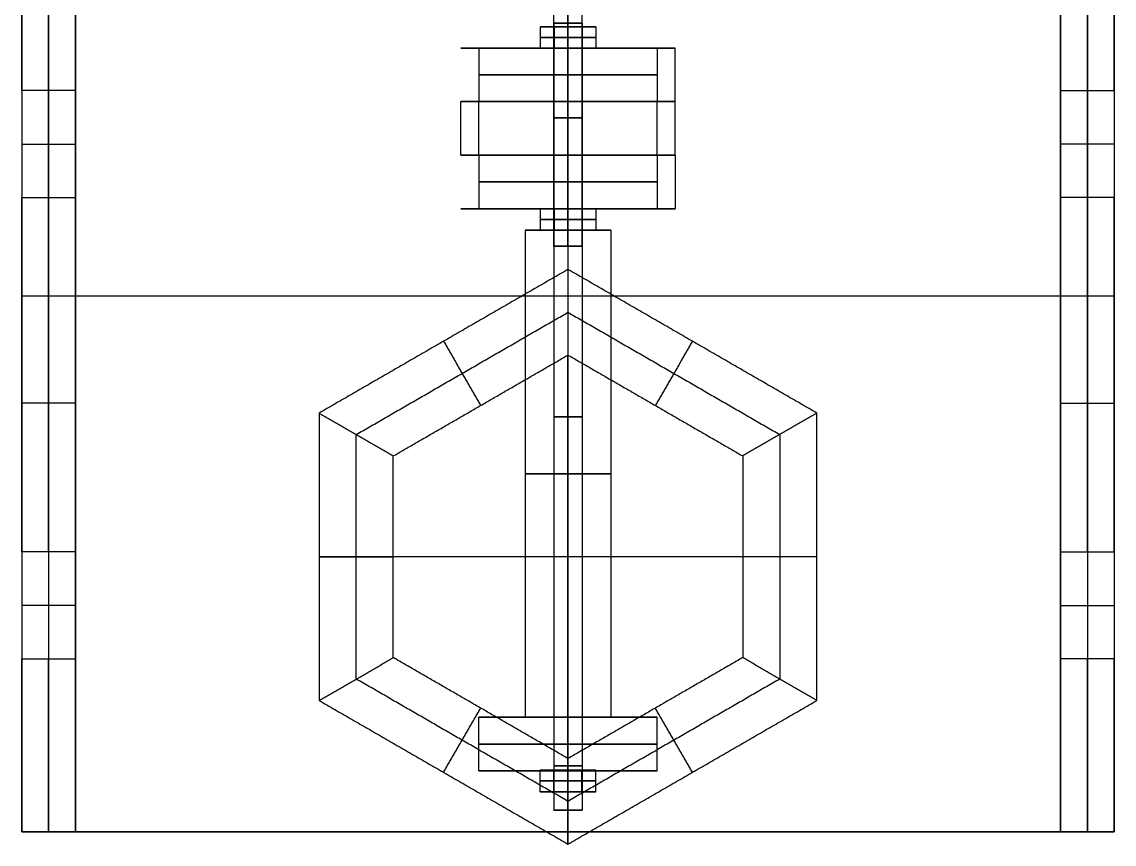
# Model space of a CAD drawing. Header units: millimetres. Extents: x -170 to 170, y -1654 to 210.
# Drawn here: x -153 to 153, y -1654.5 to -1424.2 of the extents above; entities that cross this region are included whole.
import ezdxf

# ---------------------------------------------------------------- set-up
doc = ezdxf.new("R2010")
doc.units = ezdxf.units.MM
doc.header["$MEASUREMENT"] = 0
doc.layers.add('V1', color=7, linetype='Continuous', true_color=0x000000)

msp = doc.modelspace()

# ---------------------------------------------------------------- linework, layer by layer
at = {"layer": 'V1'}
for p, q in [((-153, -1443.39, -7.5), (-153, -1351, -7.5)), ((0, -1351, -15), (0, -1651, -15)), ((153, -1351, -7.5), (153, -1443.39, -7.5)), ((-145.5, -1443.39), (-145.5, -1411)), ((145.5, -1443.39), (145.5, -1411)), ((-4, -1425.52, 115.04), (-7.79, -1425.52, 115.04)), ((-4, -1424.52, 115), (4, -1424.52, 115)), ((-4, -1425.52, 115), (-4, -1431.52, 115)), ((0, -1424.52, 111), (0, -1424.52, 119)), ((0, -1425.52, 111), (0, -1431.52, 111)), ((0, -1425.52, 124.04), (0, -1425.52, 119)), ((0, -1425.52, 111), (0, -1425.52, 106.04)), ((0, -1425.52, 119), (0, -1431.52, 119)), ((7.79, -1425.52, 115.04), (4, -1425.52, 115.04)), ((4, -1425.52, 115), (4, -1431.52, 115)), ((-25, -1431.52, 115), (-4, -1431.52, 115)), ((-4, -1431.52, 115.04), (-7.79, -1431.52, 115.04)), ((-4, -1431.52, 115), (-4, -1446.52, 115)), ((0, -1431.52, 124.04), (0, -1431.52, 119)), ((0, -1431.52, 111), (0, -1431.52, 106.04)), ((0, -1431.52, 111), (0, -1446.52, 111)), ((0, -1431.52, 90), (0, -1431.52, 111)), ((0, -1431.52, 119), (0, -1431.52, 140)), ((0, -1431.52, 119), (0, -1446.52, 119)), ((7.79, -1431.52, 115.04), (4, -1431.52, 115.04)), ((4, -1431.52, 115), (25, -1431.52, 115)), ((4, -1431.52, 115), (4, -1446.52, 115)), ((-145.5, -1473.39, -15), (-145.5, -1443.39, -15)), ((145.5, -1473.39, -15), (145.5, -1443.39, -15)), ((-25, -1446.52, 115), (-4, -1446.52, 115)), ((0, -1446.52, 90), (0, -1446.52, 111)), ((0, -1446.52, 119), (0, -1446.52, 140)), ((4, -1446.52, 115), (25, -1446.52, 115)), ((-153, -1458.39, -15), (-138, -1458.39, -15)), ((153, -1458.39, -15), (138, -1458.39, -15)), ((-25, -1461.52, 115), (-4, -1461.52, 115)), ((-4, -1461.52, 115), (-4, -1476.52, 115)), ((0, -1461.52, 111), (0, -1476.52, 111)), ((0, -1461.52, 90), (0, -1461.52, 111)), ((0, -1461.52, 119), (0, -1461.52, 140)), ((0, -1461.52, 119), (0, -1476.52, 119)), ((4, -1461.52, 115), (25, -1461.52, 115)), ((4, -1461.52, 115), (4, -1476.52, 115)), ((-153, -1572.61, -7.5), (-153, -1473.39, -7.5)), ((-145.5, -1572.61), (-145.5, -1473.39)), ((145.5, -1572.61), (145.5, -1473.39)), ((153, -1473.39, -7.5), (153, -1572.61, -7.5)), ((-25, -1476.52, 115), (-4, -1476.52, 115)), ((-4, -1476.52, 115.04), (-7.79, -1476.52, 115.04)), ((-4, -1476.52, 115), (-4, -1482.52, 115)), ((0, -1476.52, 111), (0, -1482.52, 111)), ((0, -1476.52, 124.04), (0, -1476.52, 119)), ((0, -1476.52, 111), (0, -1476.52, 106.04)), ((0, -1476.52, 119), (0, -1482.52, 119)), ((0, -1476.52, 90), (0, -1476.52, 111)), ((0, -1476.52, 119), (0, -1476.52, 140)), ((7.79, -1476.52, 115.04), (4, -1476.52, 115.04)), ((4, -1476.52, 115), (4, -1482.52, 115)), ((4, -1476.52, 115), (25, -1476.52, 115)), ((-12, -1482.52, 115), (-4, -1482.52, 115)), ((-4, -1482.52, 115.04), (-7.79, -1482.52, 115.04)), ((0, -1482.52, 124.04), (0, -1482.52, 119)), ((0, -1482.52, 111), (0, -1482.52, 106.04)), ((0, -1482.52, 103), (0, -1482.52, 111)), ((0, -1482.52, 119), (0, -1482.52, 127)), ((7.79, -1482.52, 115.04), (4, -1482.52, 115.04)), ((4, -1482.52, 115), (12, -1482.52, 115)), ((4, -1487.02, 255), (-4, -1487.02, 255)), ((0, -1487.02, 251), (0, -1487.02, 259)), ((0, -1493.51), (0, -1654.49)), ((-153, -1501, -15), (-153, -1501)), ((153, -1501, -15), (-153, -1501, -15)), ((153, -1501, -15), (153, -1501)), ((0, -1630.51, 76), (0, -1517.49, 76)), ((-138, -1531), (-153, -1531)), ((138, -1531), (153, -1531)), ((-145.5, -1572.61, -15), (-145.5, -1602.61, -15)), ((145.5, -1572.61, -15), (145.5, -1602.61, -15)), ((69.71, -1574), (-69.71, -1574)), ((48.94, -1574, 76), (-48.94, -1574, 76)), ((-138, -1587.61, -15), (-153, -1587.61, -15)), ((138, -1587.61, -15), (153, -1587.61, -15)), ((-153, -1651, -7.5), (-153, -1602.61, -7.5)), ((-145.5, -1651), (-145.5, -1602.61)), ((145.5, -1651), (145.5, -1602.61)), ((153, -1602.61, -7.5), (153, -1651, -7.5)), ((-4, -1618.95, 115), (-25, -1618.95, 115)), ((-12, -1618.95, 115), (-4, -1618.95, 115)), ((-4, -1618.95, 115), (-4, -1632.52, 115)), ((0, -1618.95, 103), (0, -1618.95, 111)), ((0, -1618.95, 119), (0, -1618.95, 127)), ((0, -1618.95, 111), (0, -1632.52, 111)), ((0, -1618.95, 90), (0, -1618.95, 111)), ((0, -1618.95, 119), (0, -1618.95, 140)), ((0, -1618.95, 119), (0, -1632.52, 119)), ((4, -1618.95, 115), (12, -1618.95, 115)), ((25, -1618.95, 115), (4, -1618.95, 115)), ((4, -1618.95, 115), (4, -1632.52, 115)), ((25, -1633.95, 115), (-25, -1633.95, 115)), ((-4, -1633.8, 115.04), (-7.79, -1633.8, 115.04)), ((-4, -1632.52, 115), (4, -1632.52, 115)), ((-4, -1639.8, 115), (-4, -1633.8, 115)), ((0, -1632.52, 119), (0, -1632.52, 111)), ((0, -1639.8, 111), (0, -1633.8, 111)), ((0, -1633.8, 124.04), (0, -1633.8, 119)), ((0, -1633.8, 111), (0, -1633.8, 106.04)), ((0, -1639.8, 119), (0, -1633.8, 119)), ((0, -1633.95, 90), (0, -1633.95, 140)), ((7.79, -1633.8, 115.04), (4, -1633.8, 115.04)), ((4, -1639.8, 115), (4, -1633.8, 115)), ((-4, -1639.8, 115.04), (-7.79, -1639.8, 115.04)), ((0, -1639.8, 124.04), (0, -1639.8, 119)), ((0, -1639.8, 111), (0, -1639.8, 106.04)), ((7.79, -1639.8, 115.04), (4, -1639.8, 115.04)), ((-4, -1645, 115), (4, -1645, 115)), ((0, -1645, 119), (0, -1645, 111))]:
    msp.add_line(p, q, dxfattribs=at)
at = {"layer": 'V1', "extrusion": (9.81197e-17, 1, -2.42387e-46)}
msp.add_circle((0, 115, -1424.52), 4, dxfattribs=at)
at = {"layer": 'V1', "extrusion": (9.81197e-17, 1, 0)}
for centre in [(0, 115, -1632.52), (0, 115, -1645)]:
    msp.add_circle(centre, 4, dxfattribs=at)
at = {"layer": 'V1'}
for points in [[(-153, -1443.39, -15), (-153, -1397.19, -15), (-153, -1351, -15)], [(0, -1351), (0, -1501), (0, -1651)], [(153, -1351, -15), (153, -1397.19, -15), (153, -1443.39, -15)], [(-153, -1396, 42.5), (-153, -1472.5, 42.5), (-153, -1549, 42.5)], [(-138, -1549, 42.5), (-138, -1472.5, 42.5), (-138, -1396, 42.5)], [(138, -1549, 42.5), (138, -1472.5, 42.5), (138, -1396, 42.5)], [(153, -1396, 42.5), (153, -1472.5, 42.5), (153, -1549, 42.5)], [(-153, -1411, 100), (-153, -1531, 50), (-153, -1651)], [(-153, -1443.39), (-153, -1427.19), (-153, -1411)], [(-153, -1443.39), (-153, -1427.19), (-153, -1411)], [(-145.5, -1411, 100), (-145.5, -1531, 50), (-145.5, -1651)], [(-138, -1411, 100), (-138, -1531, 50), (-138, -1651)], [(-138, -1443.39), (-138, -1427.19), (-138, -1411)], [(138, -1411, 100), (138, -1531, 50), (138, -1651)], [(138, -1443.39), (138, -1427.19), (138, -1411)], [(145.5, -1411, 100), (145.5, -1531, 50), (145.5, -1651)], [(153, -1411, 100), (153, -1531, 50), (153, -1651)], [(153, -1443.39), (153, -1427.19), (153, -1411)], [(153, -1443.39), (153, -1427.19), (153, -1411)], [(-4, -1487.02, 255), (-4, -1451.02, 255), (-4, -1415.02, 255)], [(0, -1487.02, 259), (0, -1451.02, 259), (0, -1415.02, 259)], [(0, -1487.02, 251), (0, -1451.02, 251), (0, -1415.02, 251)], [(4, -1487.02, 255), (4, -1451.02, 255), (4, -1415.02, 255)], [(0, -1425.52, 124.04), (-3.9, -1425.52, 121.79), (-7.79, -1425.52, 119.54)], [(-7.79, -1425.52, 119.54), (-7.79, -1428.52, 119.54), (-7.79, -1431.52, 119.54)], [(-7.79, -1425.52, 119.54), (-7.79, -1425.52, 115.04), (-7.79, -1425.52, 110.54)], [(-7.79, -1425.52, 110.54), (-7.79, -1428.52, 110.54), (-7.79, -1431.52, 110.54)], [(-7.79, -1425.52, 110.54), (-3.9, -1425.52, 108.29), (0, -1425.52, 106.04)], [(-7.79, -1425.52, 115.04), (-7.79, -1428.52, 115.04), (-7.79, -1431.52, 115.04)], [(0, -1425.52, 264.04), (-3.9, -1425.52, 261.79), (-7.79, -1425.52, 259.54)], [(-7.79, -1425.52, 259.54), (-7.79, -1428.52, 259.54), (-7.79, -1431.52, 259.54)], [(-7.79, -1425.52, 259.54), (-7.79, -1425.52, 255.04), (-7.79, -1425.52, 250.54)], [(-7.79, -1425.52, 250.54), (-7.79, -1428.52, 250.54), (-7.79, -1431.52, 250.54)], [(-7.79, -1425.52, 250.54), (-3.9, -1425.52, 248.29), (0, -1425.52, 246.04)], [(-4, -1424.52, 115), (-4, -1534.76, 115), (-4, -1645, 115)], [(-3.9, -1425.52, 121.79), (-3.9, -1428.52, 121.79), (-3.9, -1431.52, 121.79)], [(-3.9, -1425.52, 108.29), (-3.9, -1428.52, 108.29), (-3.9, -1431.52, 108.29)], [(0, -1424.52, 111), (0, -1534.76, 111), (0, -1645, 111)], [(0, -1424.52, 119), (0, -1534.76, 119), (0, -1645, 119)], [(0, -1425.52, 106.04), (3.9, -1425.52, 108.29), (7.79, -1425.52, 110.54)], [(0, -1425.52, 106.04), (0, -1428.52, 106.04), (0, -1431.52, 106.04)], [(7.79, -1425.52, 119.54), (3.9, -1425.52, 121.79), (0, -1425.52, 124.04)], [(0, -1425.52, 124.04), (0, -1428.52, 124.04), (0, -1431.52, 124.04)], [(0, -1425.52, 246.04), (3.9, -1425.52, 248.29), (7.79, -1425.52, 250.54)], [(0, -1425.52, 246.04), (0, -1428.52, 246.04), (0, -1431.52, 246.04)], [(7.79, -1425.52, 259.54), (3.9, -1425.52, 261.79), (0, -1425.52, 264.04)], [(0, -1425.52, 264.04), (0, -1428.52, 264.04), (0, -1431.52, 264.04)], [(3.9, -1425.52, 108.29), (3.9, -1428.52, 108.29), (3.9, -1431.52, 108.29)], [(3.9, -1425.52, 121.79), (3.9, -1428.52, 121.79), (3.9, -1431.52, 121.79)], [(4, -1424.52, 115), (4, -1534.76, 115), (4, -1645, 115)], [(7.79, -1425.52, 110.54), (7.79, -1428.52, 110.54), (7.79, -1431.52, 110.54)], [(7.79, -1425.52, 110.54), (7.79, -1425.52, 115.04), (7.79, -1425.52, 119.54)], [(7.79, -1425.52, 119.54), (7.79, -1428.52, 119.54), (7.79, -1431.52, 119.54)], [(7.79, -1425.52, 115.04), (7.79, -1428.52, 115.04), (7.79, -1431.52, 115.04)], [(7.79, -1425.52, 250.54), (7.79, -1428.52, 250.54), (7.79, -1431.52, 250.54)], [(7.79, -1425.52, 250.54), (7.79, -1425.52, 255.04), (7.79, -1425.52, 259.54)], [(7.79, -1425.52, 259.54), (7.79, -1428.52, 259.54), (7.79, -1431.52, 259.54)], [(0, -1428.52, 124.04), (-3.9, -1428.52, 121.79), (-7.79, -1428.52, 119.54)], [(-7.79, -1428.52, 119.54), (-7.79, -1428.52, 115.04), (-7.79, -1428.52, 110.54)], [(-7.79, -1428.52, 110.54), (-3.9, -1428.52, 108.29), (0, -1428.52, 106.04)], [(0, -1428.52, 106.04), (3.9, -1428.52, 108.29), (7.79, -1428.52, 110.54)], [(7.79, -1428.52, 119.54), (3.9, -1428.52, 121.79), (0, -1428.52, 124.04)], [(7.79, -1428.52, 110.54), (7.79, -1428.52, 115.04), (7.79, -1428.52, 119.54)], [(-25, -1431.52, 115), (-25, -1439.02, 115), (-25, -1446.52, 115)], [(0, -1431.52, 124.04), (-3.9, -1431.52, 121.79), (-7.79, -1431.52, 119.54)], [(-7.79, -1431.52, 119.54), (-7.79, -1431.52, 115.04), (-7.79, -1431.52, 110.54)], [(-7.79, -1431.52, 110.54), (-3.9, -1431.52, 108.29), (0, -1431.52, 106.04)], [(0, -1431.52, 264.04), (-3.9, -1431.52, 261.79), (-7.79, -1431.52, 259.54)], [(-7.79, -1431.52, 259.54), (-7.79, -1431.52, 255.04), (-7.79, -1431.52, 250.54)], [(-7.79, -1431.52, 250.54), (-3.9, -1431.52, 248.29), (0, -1431.52, 246.04)], [(0, -1431.52, 106.04), (3.9, -1431.52, 108.29), (7.79, -1431.52, 110.54)], [(7.79, -1431.52, 119.54), (3.9, -1431.52, 121.79), (0, -1431.52, 124.04)], [(0, -1431.52, 140), (0, -1439.02, 140), (0, -1446.52, 140)], [(0, -1431.52, 90), (0, -1439.02, 90), (0, -1446.52, 90)], [(0, -1431.52, 246.04), (3.9, -1431.52, 248.29), (7.79, -1431.52, 250.54)], [(7.79, -1431.52, 259.54), (3.9, -1431.52, 261.79), (0, -1431.52, 264.04)], [(7.79, -1431.52, 110.54), (7.79, -1431.52, 115.04), (7.79, -1431.52, 119.54)], [(7.79, -1431.52, 250.54), (7.79, -1431.52, 255.04), (7.79, -1431.52, 259.54)], [(25, -1431.52, 115), (25, -1439.02, 115), (25, -1446.52, 115)], [(30, -1446.52, 255), (30, -1439.02, 255), (30, -1431.52, 255)], [(-153, -1443.39), (-153, -1443.39, -7.5), (-153, -1443.39, -15)], [(-138, -1443.39, -15), (-145.5, -1443.39, -15), (-153, -1443.39, -15)], [(-153, -1443.39, -15), (-153, -1458.39, -15), (-153, -1473.39, -15)], [(-138, -1443.39), (-145.5, -1443.39), (-153, -1443.39)], [(-138, -1443.39, -7.5), (-145.5, -1443.39, -7.5), (-153, -1443.39, -7.5)], [(-153, -1443.39), (-153, -1443.39, -7.5), (-153, -1443.39, -15)], [(-138, -1443.39, -15), (-145.5, -1443.39, -15), (-153, -1443.39, -15)], [(-138, -1443.39), (-145.5, -1443.39), (-153, -1443.39)], [(-138, -1443.39, -7.5), (-145.5, -1443.39, -7.5), (-153, -1443.39, -7.5)], [(-145.5, -1443.39), (-145.5, -1443.39, -7.5), (-145.5, -1443.39, -15)], [(-145.5, -1443.39), (-145.5, -1443.39, -7.5), (-145.5, -1443.39, -15)], [(-138, -1443.39), (-138, -1443.39, -7.5), (-138, -1443.39, -15)], [(-138, -1473.39, -15), (-138, -1458.39, -15), (-138, -1443.39, -15)], [(-138, -1443.39), (-138, -1443.39, -7.5), (-138, -1443.39, -15)], [(-138, -1473.39, -15), (-138, -1458.39, -15), (-138, -1443.39, -15)], [(-138, -1443.39), (-138, -1458.39), (-138, -1473.39)], [(138, -1443.39), (138, -1443.39, -7.5), (138, -1443.39, -15)], [(138, -1473.39, -15), (138, -1458.39, -15), (138, -1443.39, -15)], [(138, -1443.39, -15), (145.5, -1443.39, -15), (153, -1443.39, -15)], [(138, -1443.39), (145.5, -1443.39), (153, -1443.39)], [(138, -1443.39, -7.5), (145.5, -1443.39, -7.5), (153, -1443.39, -7.5)], [(138, -1443.39), (138, -1443.39, -7.5), (138, -1443.39, -15)], [(138, -1443.39, -15), (145.5, -1443.39, -15), (153, -1443.39, -15)], [(138, -1473.39, -15), (138, -1458.39, -15), (138, -1443.39, -15)], [(138, -1443.39), (145.5, -1443.39), (153, -1443.39)], [(138, -1443.39), (138, -1458.39), (138, -1473.39)], [(138, -1443.39, -7.5), (145.5, -1443.39, -7.5), (153, -1443.39, -7.5)], [(145.5, -1443.39), (145.5, -1443.39, -7.5), (145.5, -1443.39, -15)], [(145.5, -1443.39), (145.5, -1443.39, -7.5), (145.5, -1443.39, -15)], [(153, -1443.39), (153, -1443.39, -7.5), (153, -1443.39, -15)], [(153, -1443.39, -15), (153, -1458.39, -15), (153, -1473.39, -15)], [(153, -1443.39), (153, -1443.39, -7.5), (153, -1443.39, -15)], [(-29.98, -1461.52, 253.93), (-29.98, -1454.02, 253.93), (-29.98, -1446.52, 253.93)], [(-24.98, -1446.52, 114.11), (-27.48, -1446.52, 184.02), (-29.98, -1446.52, 253.93)], [(-24.98, -1461.52, 114.11), (-24.98, -1454.02, 114.11), (-24.98, -1446.52, 114.11)], [(24.98, -1461.52, 114.11), (24.98, -1454.02, 114.11), (24.98, -1446.52, 114.11)], [(29.98, -1446.52, 253.93), (27.48, -1446.52, 184.02), (24.98, -1446.52, 114.11)], [(29.98, -1461.52, 253.93), (29.98, -1454.02, 253.93), (29.98, -1446.52, 253.93)], [(-24.98, -1461.52, 114.11), (-27.48, -1461.52, 184.02), (-29.98, -1461.52, 253.93)], [(-25, -1461.52, 115), (-25, -1469.02, 115), (-25, -1476.52, 115)], [(0, -1461.52, 140), (0, -1469.02, 140), (0, -1476.52, 140)], [(0, -1461.52, 90), (0, -1469.02, 90), (0, -1476.52, 90)], [(29.98, -1461.52, 253.93), (27.48, -1461.52, 184.02), (24.98, -1461.52, 114.11)], [(25, -1461.52, 115), (25, -1469.02, 115), (25, -1476.52, 115)], [(30, -1461.52, 255), (30, -1469.02, 255), (30, -1476.52, 255)], [(-153, -1572.61), (-153, -1523), (-153, -1473.39)], [(-153, -1473.39, -15), (-145.5, -1473.39, -15), (-138, -1473.39, -15)], [(-153, -1473.39), (-153, -1473.39, -7.5), (-153, -1473.39, -15)], [(-153, -1473.39), (-145.5, -1473.39), (-138, -1473.39)], [(-153, -1473.39, -7.5), (-145.5, -1473.39, -7.5), (-138, -1473.39, -7.5)], [(-153, -1473.39), (-153, -1473.39, -7.5), (-153, -1473.39, -15)], [(-153, -1473.39, -15), (-145.5, -1473.39, -15), (-138, -1473.39, -15)], [(-153, -1473.39), (-145.5, -1473.39), (-138, -1473.39)], [(-153, -1572.61, -15), (-153, -1523, -15), (-153, -1473.39, -15)], [(-153, -1572.61), (-153, -1523), (-153, -1473.39)], [(-153, -1473.39, -7.5), (-145.5, -1473.39, -7.5), (-138, -1473.39, -7.5)], [(-145.5, -1473.39), (-145.5, -1473.39, -7.5), (-145.5, -1473.39, -15)], [(-145.5, -1473.39), (-145.5, -1473.39, -7.5), (-145.5, -1473.39, -15)], [(-138, -1572.61), (-138, -1523), (-138, -1473.39)], [(-138, -1473.39), (-138, -1473.39, -7.5), (-138, -1473.39, -15)], [(-138, -1473.39), (-138, -1473.39, -7.5), (-138, -1473.39, -15)], [(138, -1572.61), (138, -1523), (138, -1473.39)], [(138, -1473.39), (138, -1473.39, -7.5), (138, -1473.39, -15)], [(153, -1473.39, -15), (145.5, -1473.39, -15), (138, -1473.39, -15)], [(153, -1473.39), (145.5, -1473.39), (138, -1473.39)], [(153, -1473.39, -7.5), (145.5, -1473.39, -7.5), (138, -1473.39, -7.5)], [(138, -1473.39), (138, -1473.39, -7.5), (138, -1473.39, -15)], [(153, -1473.39, -15), (145.5, -1473.39, -15), (138, -1473.39, -15)], [(153, -1473.39), (145.5, -1473.39), (138, -1473.39)], [(153, -1473.39, -7.5), (145.5, -1473.39, -7.5), (138, -1473.39, -7.5)], [(145.5, -1473.39), (145.5, -1473.39, -7.5), (145.5, -1473.39, -15)], [(145.5, -1473.39), (145.5, -1473.39, -7.5), (145.5, -1473.39, -15)], [(153, -1572.61), (153, -1523), (153, -1473.39)], [(153, -1473.39), (153, -1473.39, -7.5), (153, -1473.39, -15)], [(153, -1473.39), (153, -1473.39, -7.5), (153, -1473.39, -15)], [(153, -1473.39, -15), (153, -1523, -15), (153, -1572.61, -15)], [(153, -1572.61), (153, -1523), (153, -1473.39)], [(0, -1476.52, 124.04), (-3.9, -1476.52, 121.79), (-7.79, -1476.52, 119.54)], [(-7.79, -1476.52, 119.54), (-7.79, -1479.52, 119.54), (-7.79, -1482.52, 119.54)], [(-7.79, -1476.52, 119.54), (-7.79, -1476.52, 115.04), (-7.79, -1476.52, 110.54)], [(-7.79, -1476.52, 110.54), (-7.79, -1479.52, 110.54), (-7.79, -1482.52, 110.54)], [(-7.79, -1476.52, 110.54), (-3.9, -1476.52, 108.29), (0, -1476.52, 106.04)], [(-7.79, -1476.52, 115.04), (-7.79, -1479.52, 115.04), (-7.79, -1482.52, 115.04)], [(0, -1476.52, 264.04), (-3.9, -1476.52, 261.79), (-7.79, -1476.52, 259.54)], [(-7.79, -1476.52, 259.54), (-7.79, -1479.52, 259.54), (-7.79, -1482.52, 259.54)], [(-7.79, -1476.52, 259.54), (-7.79, -1476.52, 255.04), (-7.79, -1476.52, 250.54)], [(-7.79, -1476.52, 250.54), (-7.79, -1479.52, 250.54), (-7.79, -1482.52, 250.54)], [(-7.79, -1476.52, 250.54), (-3.9, -1476.52, 248.29), (0, -1476.52, 246.04)], [(-3.9, -1476.52, 121.79), (-3.9, -1479.52, 121.79), (-3.9, -1482.52, 121.79)], [(-3.9, -1476.52, 108.29), (-3.9, -1479.52, 108.29), (-3.9, -1482.52, 108.29)], [(0, -1476.52, 106.04), (3.9, -1476.52, 108.29), (7.79, -1476.52, 110.54)], [(0, -1476.52, 106.04), (0, -1479.52, 106.04), (0, -1482.52, 106.04)], [(7.79, -1476.52, 119.54), (3.9, -1476.52, 121.79), (0, -1476.52, 124.04)], [(0, -1476.52, 124.04), (0, -1479.52, 124.04), (0, -1482.52, 124.04)], [(0, -1476.52, 246.04), (3.9, -1476.52, 248.29), (7.79, -1476.52, 250.54)], [(0, -1476.52, 246.04), (0, -1479.52, 246.04), (0, -1482.52, 246.04)], [(7.79, -1476.52, 259.54), (3.9, -1476.52, 261.79), (0, -1476.52, 264.04)], [(0, -1476.52, 264.04), (0, -1479.52, 264.04), (0, -1482.52, 264.04)], [(3.9, -1476.52, 108.29), (3.9, -1479.52, 108.29), (3.9, -1482.52, 108.29)], [(3.9, -1476.52, 121.79), (3.9, -1479.52, 121.79), (3.9, -1482.52, 121.79)], [(7.79, -1476.52, 110.54), (7.79, -1479.52, 110.54), (7.79, -1482.52, 110.54)], [(7.79, -1476.52, 110.54), (7.79, -1476.52, 115.04), (7.79, -1476.52, 119.54)], [(7.79, -1476.52, 119.54), (7.79, -1479.52, 119.54), (7.79, -1482.52, 119.54)], [(7.79, -1476.52, 115.04), (7.79, -1479.52, 115.04), (7.79, -1482.52, 115.04)], [(7.79, -1476.52, 250.54), (7.79, -1479.52, 250.54), (7.79, -1482.52, 250.54)], [(7.79, -1476.52, 250.54), (7.79, -1476.52, 255.04), (7.79, -1476.52, 259.54)], [(7.79, -1476.52, 259.54), (7.79, -1479.52, 259.54), (7.79, -1482.52, 259.54)], [(0, -1479.52, 124.04), (-3.9, -1479.52, 121.79), (-7.79, -1479.52, 119.54)], [(-7.79, -1479.52, 119.54), (-7.79, -1479.52, 115.04), (-7.79, -1479.52, 110.54)], [(-7.79, -1479.52, 110.54), (-3.9, -1479.52, 108.29), (0, -1479.52, 106.04)], [(0, -1479.52, 106.04), (3.9, -1479.52, 108.29), (7.79, -1479.52, 110.54)], [(7.79, -1479.52, 119.54), (3.9, -1479.52, 121.79), (0, -1479.52, 124.04)], [(7.79, -1479.52, 110.54), (7.79, -1479.52, 115.04), (7.79, -1479.52, 119.54)], [(-12, -1482.52, 115), (-12, -1550.74, 115), (-12, -1618.95, 115)], [(0, -1482.52, 124.04), (-3.9, -1482.52, 121.79), (-7.79, -1482.52, 119.54)], [(-7.79, -1482.52, 119.54), (-7.79, -1482.52, 115.04), (-7.79, -1482.52, 110.54)], [(-7.79, -1482.52, 110.54), (-3.9, -1482.52, 108.29), (0, -1482.52, 106.04)], [(0, -1482.52, 264.04), (-3.9, -1482.52, 261.79), (-7.79, -1482.52, 259.54)], [(-7.79, -1482.52, 259.54), (-7.79, -1482.52, 255.04), (-7.79, -1482.52, 250.54)], [(-7.79, -1482.52, 250.54), (-3.9, -1482.52, 248.29), (0, -1482.52, 246.04)], [(-4, -1482.52, 115), (-4, -1550.74, 115), (-4, -1618.95, 115)], [(0, -1482.52, 106.04), (3.9, -1482.52, 108.29), (7.79, -1482.52, 110.54)], [(7.79, -1482.52, 119.54), (3.9, -1482.52, 121.79), (0, -1482.52, 124.04)], [(0, -1482.52, 127), (0, -1550.74, 127), (0, -1618.95, 127)], [(0, -1482.52, 103), (0, -1550.74, 103), (0, -1618.95, 103)], [(0, -1482.52, 111), (0, -1550.74, 111), (0, -1618.95, 111)], [(0, -1482.52, 119), (0, -1550.74, 119), (0, -1618.95, 119)], [(0, -1482.52, 246.04), (3.9, -1482.52, 248.29), (7.79, -1482.52, 250.54)], [(7.79, -1482.52, 259.54), (3.9, -1482.52, 261.79), (0, -1482.52, 264.04)], [(4, -1482.52, 115), (4, -1550.74, 115), (4, -1618.95, 115)], [(7.79, -1482.52, 110.54), (7.79, -1482.52, 115.04), (7.79, -1482.52, 119.54)], [(7.79, -1482.52, 250.54), (7.79, -1482.52, 255.04), (7.79, -1482.52, 259.54)], [(12, -1482.52, 115), (12, -1550.74, 115), (12, -1618.95, 115)], [(0, -1493.51), (-34.85, -1513.63), (-69.71, -1533.75)], [(69.71, -1533.75), (34.85, -1513.63), (0, -1493.51)], [(0, -1493.51), (0, -1505.5, 38), (0, -1517.49, 76)], [(153, -1501), (0, -1501), (-153, -1501)], [(-59.32, -1539.75, 38), (-29.66, -1522.63, 38), (0, -1505.5, 38)], [(0, -1505.5, 38), (29.66, -1522.63, 38), (59.32, -1539.75, 38)], [(-34.85, -1513.63), (-29.66, -1522.63, 38), (-24.47, -1531.62, 76)], [(34.85, -1513.63), (29.66, -1522.63, 38), (24.47, -1531.62, 76)], [(-48.94, -1545.75, 76), (-24.47, -1531.62, 76), (0, -1517.49, 76)], [(0, -1517.49, 76), (24.47, -1531.62, 76), (48.94, -1545.75, 76)], [(-153, -1523.5, 53.13), (-153, -1523.5, 26.56), (-153, -1523.5)], [(-138, -1523.5, 53.13), (-138, -1523.5, 26.56), (-138, -1523.5)], [(138, -1523.5, 53.13), (138, -1523.5, 26.56), (138, -1523.5)], [(153, -1523.5, 53.13), (153, -1523.5, 26.56), (153, -1523.5)], [(-138, -1531, 50), (-145.5, -1531, 50), (-153, -1531, 50)], [(138, -1531, 50), (145.5, -1531, 50), (153, -1531, 50)], [(-69.71, -1533.75), (-69.71, -1574), (-69.71, -1614.25)], [(-69.71, -1533.75), (-59.32, -1539.75, 38), (-48.94, -1545.75, 76)], [(69.71, -1533.75), (59.32, -1539.75, 38), (48.94, -1545.75, 76)], [(69.71, -1614.25), (69.71, -1574), (69.71, -1533.75)], [(-59.32, -1608.25, 38), (-59.32, -1574, 38), (-59.32, -1539.75, 38)], [(59.32, -1539.75, 38), (59.32, -1574, 38), (59.32, -1608.25, 38)], [(-48.94, -1602.25, 76), (-48.94, -1574, 76), (-48.94, -1545.75, 76)], [(48.94, -1545.75, 76), (48.94, -1574, 76), (48.94, -1602.25, 76)], [(-153, -1572.61, -15), (-153, -1587.61, -15), (-153, -1602.61, -15)], [(-153, -1572.61), (-153, -1572.61, -7.5), (-153, -1572.61, -15)], [(-138, -1572.61, -15), (-145.5, -1572.61, -15), (-153, -1572.61, -15)], [(-138, -1572.61), (-145.5, -1572.61), (-153, -1572.61)], [(-138, -1572.61, -7.5), (-145.5, -1572.61, -7.5), (-153, -1572.61, -7.5)], [(-153, -1572.61), (-153, -1572.61, -7.5), (-153, -1572.61, -15)], [(-138, -1572.61, -15), (-145.5, -1572.61, -15), (-153, -1572.61, -15)], [(-138, -1572.61), (-145.5, -1572.61), (-153, -1572.61)], [(-138, -1572.61, -7.5), (-145.5, -1572.61, -7.5), (-153, -1572.61, -7.5)], [(-145.5, -1572.61), (-145.5, -1572.61, -7.5), (-145.5, -1572.61, -15)], [(-145.5, -1572.61), (-145.5, -1572.61, -7.5), (-145.5, -1572.61, -15)], [(-138, -1572.61), (-138, -1572.61, -7.5), (-138, -1572.61, -15)], [(-138, -1602.61, -15), (-138, -1587.61, -15), (-138, -1572.61, -15)], [(-138, -1572.61), (-138, -1572.61, -7.5), (-138, -1572.61, -15)], [(-138, -1602.61, -15), (-138, -1587.61, -15), (-138, -1572.61, -15)], [(-138, -1572.61), (-138, -1587.61), (-138, -1602.61)], [(138, -1572.61), (138, -1572.61, -7.5), (138, -1572.61, -15)], [(138, -1602.61, -15), (138, -1587.61, -15), (138, -1572.61, -15)], [(138, -1572.61, -15), (145.5, -1572.61, -15), (153, -1572.61, -15)], [(138, -1572.61), (145.5, -1572.61), (153, -1572.61)], [(138, -1572.61, -7.5), (145.5, -1572.61, -7.5), (153, -1572.61, -7.5)], [(138, -1572.61), (138, -1572.61, -7.5), (138, -1572.61, -15)], [(138, -1572.61, -15), (145.5, -1572.61, -15), (153, -1572.61, -15)], [(138, -1602.61, -15), (138, -1587.61, -15), (138, -1572.61, -15)], [(138, -1572.61), (145.5, -1572.61), (153, -1572.61)], [(138, -1572.61), (138, -1587.61), (138, -1602.61)], [(138, -1572.61, -7.5), (145.5, -1572.61, -7.5), (153, -1572.61, -7.5)], [(145.5, -1572.61), (145.5, -1572.61, -7.5), (145.5, -1572.61, -15)], [(145.5, -1572.61), (145.5, -1572.61, -7.5), (145.5, -1572.61, -15)], [(153, -1572.61, -15), (153, -1587.61, -15), (153, -1602.61, -15)], [(153, -1572.61), (153, -1572.61, -7.5), (153, -1572.61, -15)], [(153, -1572.61), (153, -1572.61, -7.5), (153, -1572.61, -15)], [(-69.71, -1574), (-59.32, -1574, 38), (-48.94, -1574, 76)], [(69.71, -1574), (59.32, -1574, 38), (48.94, -1574, 76)], [(-153, -1651), (-153, -1626.81), (-153, -1602.61)], [(-153, -1602.61), (-153, -1602.61, -7.5), (-153, -1602.61, -15)], [(-153, -1602.61, -15), (-145.5, -1602.61, -15), (-138, -1602.61, -15)], [(-153, -1602.61), (-145.5, -1602.61), (-138, -1602.61)], [(-153, -1602.61, -7.5), (-145.5, -1602.61, -7.5), (-138, -1602.61, -7.5)], [(-153, -1651, -15), (-153, -1626.81, -15), (-153, -1602.61, -15)], [(-153, -1651), (-153, -1626.81), (-153, -1602.61)], [(-153, -1602.61), (-153, -1602.61, -7.5), (-153, -1602.61, -15)], [(-153, -1602.61, -15), (-145.5, -1602.61, -15), (-138, -1602.61, -15)], [(-153, -1602.61), (-145.5, -1602.61), (-138, -1602.61)], [(-153, -1602.61, -7.5), (-145.5, -1602.61, -7.5), (-138, -1602.61, -7.5)], [(-145.5, -1602.61), (-145.5, -1602.61, -7.5), (-145.5, -1602.61, -15)], [(-145.5, -1602.61), (-145.5, -1602.61, -7.5), (-145.5, -1602.61, -15)], [(-138, -1651), (-138, -1626.81), (-138, -1602.61)], [(-138, -1602.61), (-138, -1602.61, -7.5), (-138, -1602.61, -15)], [(-138, -1602.61), (-138, -1602.61, -7.5), (-138, -1602.61, -15)], [(-69.71, -1614.25), (-59.32, -1608.25, 38), (-48.94, -1602.25, 76)], [(0, -1630.51, 76), (-24.47, -1616.38, 76), (-48.94, -1602.25, 76)], [(48.94, -1602.25, 76), (24.47, -1616.38, 76), (0, -1630.51, 76)], [(69.71, -1614.25), (59.32, -1608.25, 38), (48.94, -1602.25, 76)], [(138, -1651), (138, -1626.81), (138, -1602.61)], [(138, -1602.61), (138, -1602.61, -7.5), (138, -1602.61, -15)], [(153, -1602.61, -15), (145.5, -1602.61, -15), (138, -1602.61, -15)], [(153, -1602.61), (145.5, -1602.61), (138, -1602.61)], [(153, -1602.61, -7.5), (145.5, -1602.61, -7.5), (138, -1602.61, -7.5)], [(138, -1602.61), (138, -1602.61, -7.5), (138, -1602.61, -15)], [(153, -1602.61, -15), (145.5, -1602.61, -15), (138, -1602.61, -15)], [(153, -1602.61), (145.5, -1602.61), (138, -1602.61)], [(153, -1602.61, -7.5), (145.5, -1602.61, -7.5), (138, -1602.61, -7.5)], [(145.5, -1602.61), (145.5, -1602.61, -7.5), (145.5, -1602.61, -15)], [(145.5, -1602.61), (145.5, -1602.61, -7.5), (145.5, -1602.61, -15)], [(153, -1651), (153, -1626.81), (153, -1602.61)], [(153, -1602.61), (153, -1602.61, -7.5), (153, -1602.61, -15)], [(153, -1602.61), (153, -1602.61, -7.5), (153, -1602.61, -15)], [(153, -1602.61, -15), (153, -1626.81, -15), (153, -1651, -15)], [(153, -1651), (153, -1626.81), (153, -1602.61)], [(0, -1642.5, 38), (-29.66, -1625.38, 38), (-59.32, -1608.25, 38)], [(59.32, -1608.25, 38), (29.66, -1625.38, 38), (0, -1642.5, 38)], [(-69.71, -1614.25), (-34.85, -1634.37), (0, -1654.49)], [(0, -1654.49), (34.85, -1634.37), (69.71, -1614.25)], [(-34.85, -1634.37), (-29.66, -1625.38, 38), (-24.47, -1616.38, 76)], [(34.85, -1634.37), (29.66, -1625.38, 38), (24.47, -1616.38, 76)], [(-25, -1633.95, 115), (-25, -1626.45, 115), (-25, -1618.95, 115)], [(0, -1633.95, 90), (0, -1626.45, 90), (0, -1618.95, 90)], [(0, -1633.95, 140), (0, -1626.45, 140), (0, -1618.95, 140)], [(25, -1633.95, 115), (25, -1626.45, 115), (25, -1618.95, 115)], [(0, -1654.49), (0, -1642.5, 38), (0, -1630.51, 76)], [(-7.79, -1639.8, 119.54), (-7.79, -1636.8, 119.54), (-7.79, -1633.8, 119.54)], [(0, -1633.8, 124.04), (-3.9, -1633.8, 121.79), (-7.79, -1633.8, 119.54)], [(-7.79, -1639.8, 110.54), (-7.79, -1636.8, 110.54), (-7.79, -1633.8, 110.54)], [(-7.79, -1633.8, 119.54), (-7.79, -1633.8, 115.04), (-7.79, -1633.8, 110.54)], [(-7.79, -1633.8, 110.54), (-3.9, -1633.8, 108.29), (0, -1633.8, 106.04)], [(-7.79, -1639.8, 115.04), (-7.79, -1636.8, 115.04), (-7.79, -1633.8, 115.04)], [(-3.9, -1639.8, 121.79), (-3.9, -1636.8, 121.79), (-3.9, -1633.8, 121.79)], [(-3.9, -1639.8, 108.29), (-3.9, -1636.8, 108.29), (-3.9, -1633.8, 108.29)], [(0, -1633.8, 106.04), (3.9, -1633.8, 108.29), (7.79, -1633.8, 110.54)], [(0, -1639.8, 106.04), (0, -1636.8, 106.04), (0, -1633.8, 106.04)], [(0, -1639.8, 124.04), (0, -1636.8, 124.04), (0, -1633.8, 124.04)], [(7.79, -1633.8, 119.54), (3.9, -1633.8, 121.79), (0, -1633.8, 124.04)], [(3.9, -1639.8, 108.29), (3.9, -1636.8, 108.29), (3.9, -1633.8, 108.29)], [(3.9, -1639.8, 121.79), (3.9, -1636.8, 121.79), (3.9, -1633.8, 121.79)], [(7.79, -1639.8, 110.54), (7.79, -1636.8, 110.54), (7.79, -1633.8, 110.54)], [(7.79, -1639.8, 119.54), (7.79, -1636.8, 119.54), (7.79, -1633.8, 119.54)], [(7.79, -1633.8, 110.54), (7.79, -1633.8, 115.04), (7.79, -1633.8, 119.54)], [(7.79, -1639.8, 115.04), (7.79, -1636.8, 115.04), (7.79, -1633.8, 115.04)], [(0, -1636.8, 124.04), (-3.9, -1636.8, 121.79), (-7.79, -1636.8, 119.54)], [(-7.79, -1636.8, 119.54), (-7.79, -1636.8, 115.04), (-7.79, -1636.8, 110.54)], [(-7.79, -1636.8, 110.54), (-3.9, -1636.8, 108.29), (0, -1636.8, 106.04)], [(0, -1636.8, 106.04), (3.9, -1636.8, 108.29), (7.79, -1636.8, 110.54)], [(7.79, -1636.8, 119.54), (3.9, -1636.8, 121.79), (0, -1636.8, 124.04)], [(7.79, -1636.8, 110.54), (7.79, -1636.8, 115.04), (7.79, -1636.8, 119.54)], [(0, -1639.8, 124.04), (-3.9, -1639.8, 121.79), (-7.79, -1639.8, 119.54)], [(-7.79, -1639.8, 119.54), (-7.79, -1639.8, 115.04), (-7.79, -1639.8, 110.54)], [(-7.79, -1639.8, 110.54), (-3.9, -1639.8, 108.29), (0, -1639.8, 106.04)], [(0, -1639.8, 106.04), (3.9, -1639.8, 108.29), (7.79, -1639.8, 110.54)], [(7.79, -1639.8, 119.54), (3.9, -1639.8, 121.79), (0, -1639.8, 124.04)], [(7.79, -1639.8, 110.54), (7.79, -1639.8, 115.04), (7.79, -1639.8, 119.54)], [(-138, -1651), (-145.5, -1651), (-153, -1651)], [(153, -1651, -15), (0, -1651, -15), (-153, -1651, -15)], [(-153, -1651, -15), (-153, -1651, -7.5), (-153, -1651)], [(-153, -1651), (-145.5, -1651), (-138, -1651)], [(153, -1651, -7.5), (0, -1651, -7.5), (-153, -1651, -7.5)], [(-138, -1651), (0, -1651), (138, -1651)], [(0, -1651, -15), (0, -1651, -7.5), (0, -1651)], [(138, -1651), (145.5, -1651), (153, -1651)], [(138, -1651), (145.5, -1651), (153, -1651)], [(153, -1651, -15), (153, -1651, -7.5), (153, -1651)]]:
    msp.add_open_spline(points, degree=2, dxfattribs=at)
for points, weights, knots in [([(0, -1425.52, 111), (-4, -1425.52, 111), (-4, -1425.52, 115), (-4, -1425.52, 119), (0, -1425.52, 119), (4, -1425.52, 119), (4, -1425.52, 115), (4, -1425.52, 111), (0, -1425.52, 111)], [1, 0.707106781187, 1, 0.707106781187, 1, 0.707106781187, 1, 0.707106781187, 1], [-25.132741, -25.132741, -25.132741, -18.849556, -18.849556, -12.566371, -12.566371, -6.283185, -6.283185, 0, 0, 0]), ([(30, -1431.52, 255), (30, -1431.52, 225), (0, -1431.52, 225), (-30, -1431.52, 225), (-30, -1431.52, 255), (-30, -1431.52, 285), (0, -1431.52, 285), (30, -1431.52, 285), (30, -1431.52, 255)], [1, 0.707106781187, 1, 0.707106781187, 1, 0.707106781187, 1, 0.707106781187, 1], [0, 0, 0, 47.12389, 47.12389, 94.24778, 94.24778, 141.371669, 141.371669, 188.495559, 188.495559, 188.495559]), ([(25, -1431.52, 115), (25, -1431.52, 140), (0, -1431.52, 140), (-25, -1431.52, 140), (-25, -1431.52, 115), (-25, -1431.52, 90), (0, -1431.52, 90), (25, -1431.52, 90), (25, -1431.52, 115)], [1, 0.707106781187, 1, 0.707106781187, 1, 0.707106781187, 1, 0.707106781187, 1], [0, 0, 0, 39.269908, 39.269908, 78.539816, 78.539816, 117.809725, 117.809725, 157.079633, 157.079633, 157.079633]), ([(0, -1431.52, 111), (-4, -1431.52, 111), (-4, -1431.52, 115), (-4, -1431.52, 119), (0, -1431.52, 119), (4, -1431.52, 119), (4, -1431.52, 115), (4, -1431.52, 111), (0, -1431.52, 111)], [1, 0.707106781187, 1, 0.707106781187, 1, 0.707106781187, 1, 0.707106851018, 0.999999860338], [-25.132741, -25.132741, -25.132741, -18.849556, -18.849556, -12.56637, -12.56637, -6.283184, -6.283184, 0, 0, 0]), ([(0, -1431.52, 111), (-4, -1431.52, 111), (-4, -1431.52, 115), (-4, -1431.52, 119), (0, -1431.52, 119), (4, -1431.52, 119), (4, -1431.52, 115), (4, -1431.52, 111), (0, -1431.52, 111)], [1, 0.707106781187, 1, 0.707106781187, 1, 0.707106781187, 1, 0.707106851018, 0.999999860338], [-25.132741, -25.132741, -25.132741, -18.849556, -18.849556, -12.56637, -12.56637, -6.283184, -6.283184, 0, 0, 0]), ([(25, -1439.02, 115), (25, -1439.02, 140), (0, -1439.02, 140), (-25, -1439.02, 140), (-25, -1439.02, 115), (-25, -1439.02, 90), (0, -1439.02, 90), (25, -1439.02, 90), (25, -1439.02, 115)], [1, 0.707106781187, 1, 0.707106781187, 1, 0.707106781187, 1, 0.707106781187, 1], [0, 0, 0, 39.269908, 39.269908, 78.539816, 78.539816, 117.809725, 117.809725, 157.079633, 157.079633, 157.079633]), ([(-29.98, -1446.52, 253.93), (-30.44, -1446.52, 266.66), (-21.59, -1446.52, 275.83), (-12.74, -1446.52, 285), (0, -1446.52, 285), (12.74, -1446.52, 285), (21.59, -1446.52, 275.83), (30.44, -1446.52, 266.66), (29.98, -1446.52, 253.93)], [1, 0.920425193802, 1, 0.920425193802, 1, 0.920425193802, 1, 0.920425193802, 1], [-313.948548, -313.948548, -313.948548, -289.850774, -289.850774, -265.753001, -265.753001, -241.655228, -241.655228, -217.557455, -217.557455, -217.557455]), ([(30, -1446.52, 255), (30, -1446.52, 225), (0, -1446.52, 225), (-30, -1446.52, 225), (-30, -1446.52, 255), (-30, -1446.52, 285), (0, -1446.52, 285), (30, -1446.52, 285), (30, -1446.52, 255)], [1, 0.707106781187, 1, 0.707106781187, 1, 0.707106781187, 1, 0.707106781187, 1], [0, 0, 0, 47.12389, 47.12389, 94.24778, 94.24778, 141.371669, 141.371669, 188.495559, 188.495559, 188.495559]), ([(25, -1446.52, 115), (25, -1446.52, 140), (0, -1446.52, 140), (-25, -1446.52, 140), (-25, -1446.52, 115), (-25, -1446.52, 90), (0, -1446.52, 90), (25, -1446.52, 90), (25, -1446.52, 115)], [1, 0.707106781187, 1, 0.707106781187, 1, 0.707106781187, 1, 0.707106781187, 1], [0, 0, 0, 39.269908, 39.269908, 78.539816, 78.539816, 117.809725, 117.809725, 157.079633, 157.079633, 157.079633]), ([(24.98, -1446.52, 114.11), (24.12, -1446.52, 90), (0, -1446.52, 90), (-24.12, -1446.52, 90), (-24.98, -1446.52, 114.11)], [1, 0.719622917185, 1, 0.719622917185, 1], [-77.646769, -77.646769, -77.646769, -39.269908, -39.269908, -0.893047, -0.893047, -0.893047]), ([(0, -1446.52, 111), (-4, -1446.52, 111), (-4, -1446.52, 115), (-4, -1446.52, 119), (0, -1446.52, 119), (4, -1446.52, 119), (4, -1446.52, 115), (4, -1446.52, 111), (0, -1446.52, 111)], [1, 0.707106781187, 1, 0.707106781187, 1, 0.707106781187, 1, 0.707106781187, 1], [-25.132741, -25.132741, -25.132741, -18.849556, -18.849556, -12.566371, -12.566371, -6.283185, -6.283185, 0, 0, 0]), ([(-4, -1451.02, 255), (-4, -1451.02, 259), (0, -1451.02, 259), (4, -1451.02, 259), (4, -1451.02, 255), (4, -1451.02, 251), (0, -1451.02, 251), (-4, -1451.02, 251), (-4, -1451.02, 255)], [1, 0.707106781187, 1, 0.707106781187, 1, 0.707106781187, 1, 0.707106781187, 1], [0, 0, 0, 6.283185, 6.283185, 12.566371, 12.566371, 18.849556, 18.849556, 25.132741, 25.132741, 25.132741]), ([(-29.98, -1461.52, 253.93), (-30.44, -1461.52, 266.66), (-21.59, -1461.52, 275.83), (-12.74, -1461.52, 285), (0, -1461.52, 285), (12.74, -1461.52, 285), (21.59, -1461.52, 275.83), (30.44, -1461.52, 266.66), (29.98, -1461.52, 253.93)], [1, 0.920425193802, 1, 0.920425193802, 1, 0.920425193802, 1, 0.920425193802, 1], [-313.948548, -313.948548, -313.948548, -289.850774, -289.850774, -265.753001, -265.753001, -241.655228, -241.655228, -217.557455, -217.557455, -217.557455]), ([(30, -1461.52, 255), (30, -1461.52, 285), (0, -1461.52, 285), (-30, -1461.52, 285), (-30, -1461.52, 255), (-30, -1461.52, 225), (0, -1461.52, 225), (30, -1461.52, 225), (30, -1461.52, 255)], [1, 0.707106781187, 1, 0.707106781187, 1, 0.707106781187, 1, 0.707106781187, 1], [0, 0, 0, 47.12389, 47.12389, 94.24778, 94.24778, 141.371669, 141.371669, 188.495559, 188.495559, 188.495559]), ([(25, -1461.52, 115), (25, -1461.52, 140), (0, -1461.52, 140), (-25, -1461.52, 140), (-25, -1461.52, 115), (-25, -1461.52, 90), (0, -1461.52, 90), (25, -1461.52, 90), (25, -1461.52, 115)], [1, 0.707106781187, 1, 0.707106781187, 1, 0.707106781187, 1, 0.707106781187, 1], [0, 0, 0, 39.269908, 39.269908, 78.539816, 78.539816, 117.809725, 117.809725, 157.079633, 157.079633, 157.079633]), ([(24.98, -1461.52, 114.11), (24.12, -1461.52, 90), (0, -1461.52, 90), (-24.12, -1461.52, 90), (-24.98, -1461.52, 114.11)], [1, 0.719622917185, 1, 0.719622917185, 1], [-77.646769, -77.646769, -77.646769, -39.269908, -39.269908, -0.893047, -0.893047, -0.893047]), ([(0, -1461.52, 111), (-4, -1461.52, 111), (-4, -1461.52, 115), (-4, -1461.52, 119), (0, -1461.52, 119), (4, -1461.52, 119), (4, -1461.52, 115), (4, -1461.52, 111), (0, -1461.52, 111)], [1, 0.707106781187, 1, 0.707106781187, 1, 0.707106781187, 1, 0.707106781187, 1], [-25.132741, -25.132741, -25.132741, -18.849556, -18.849556, -12.566371, -12.566371, -6.283185, -6.283185, 0, 0, 0]), ([(25, -1469.02, 115), (25, -1469.02, 140), (0, -1469.02, 140), (-25, -1469.02, 140), (-25, -1469.02, 115), (-25, -1469.02, 90), (0, -1469.02, 90), (25, -1469.02, 90), (25, -1469.02, 115)], [1, 0.707106781187, 1, 0.707106781187, 1, 0.707106781187, 1, 0.707106781187, 1], [0, 0, 0, 39.269908, 39.269908, 78.539816, 78.539816, 117.809725, 117.809725, 157.079633, 157.079633, 157.079633]), ([(30, -1476.52, 255), (30, -1476.52, 285), (0, -1476.52, 285), (-30, -1476.52, 285), (-30, -1476.52, 255), (-30, -1476.52, 225), (0, -1476.52, 225), (30, -1476.52, 225), (30, -1476.52, 255)], [1, 0.707106781187, 1, 0.707106781187, 1, 0.707106781187, 1, 0.707106781187, 1], [0, 0, 0, 47.12389, 47.12389, 94.24778, 94.24778, 141.371669, 141.371669, 188.495559, 188.495559, 188.495559]), ([(25, -1476.52, 115), (25, -1476.52, 140), (0, -1476.52, 140), (-25, -1476.52, 140), (-25, -1476.52, 115), (-25, -1476.52, 90), (0, -1476.52, 90), (25, -1476.52, 90), (25, -1476.52, 115)], [1, 0.707106781187, 1, 0.707106781187, 1, 0.707106781187, 1, 0.707106781187, 1], [0, 0, 0, 39.269908, 39.269908, 78.539816, 78.539816, 117.809725, 117.809725, 157.079633, 157.079633, 157.079633]), ([(0, -1476.52, 111), (-4, -1476.52, 111), (-4, -1476.52, 115), (-4, -1476.52, 119), (0, -1476.52, 119), (4, -1476.52, 119), (4, -1476.52, 115), (4, -1476.52, 111), (0, -1476.52, 111)], [1, 0.707106781187, 1, 0.707106781187, 1, 0.707106781187, 1, 0.707106781187, 1], [-25.132741, -25.132741, -25.132741, -18.849556, -18.849556, -12.566371, -12.566371, -6.283185, -6.283185, 0, 0, 0]), ([(0, -1476.52, 111), (-4, -1476.52, 111), (-4, -1476.52, 115), (-4, -1476.52, 119), (0, -1476.52, 119), (4, -1476.52, 119), (4, -1476.52, 115), (4, -1476.52, 111), (0, -1476.52, 111)], [1, 0.707106781187, 1, 0.707106781187, 1, 0.707106781187, 1, 0.707106781187, 1], [-25.132741, -25.132741, -25.132741, -18.849556, -18.849556, -12.566371, -12.566371, -6.283185, -6.283185, 0, 0, 0]), ([(12, -1482.52, 115), (12, -1482.52, 127), (0, -1482.52, 127), (-12, -1482.52, 127), (-12, -1482.52, 115), (-12, -1482.52, 103), (0, -1482.52, 103), (12, -1482.52, 103), (12, -1482.52, 115)], [1, 0.707106781187, 1, 0.707106781187, 1, 0.707106781187, 1, 0.707106781187, 1], [0, 0, 0, 18.849556, 18.849556, 37.699112, 37.699112, 56.548668, 56.548668, 75.398224, 75.398224, 75.398224]), ([(0, -1482.52, 111), (-4, -1482.52, 111), (-4, -1482.52, 115), (-4, -1482.52, 119), (0, -1482.52, 119), (4, -1482.52, 119), (4, -1482.52, 115), (4, -1482.52, 111), (0, -1482.52, 111)], [1, 0.707106781187, 1, 0.707106781187, 1, 0.707106781187, 1, 0.707106781187, 1], [-25.132741, -25.132741, -25.132741, -18.849556, -18.849556, -12.566371, -12.566371, -6.283185, -6.283185, 0, 0, 0]), ([(4, -1482.52, 115), (4, -1482.52, 111), (0, -1482.52, 111), (-4, -1482.52, 111), (-4, -1482.52, 115), (-4, -1482.52, 119), (0, -1482.52, 119), (4, -1482.52, 119), (4, -1482.52, 115)], [1, 0.707106781187, 1, 0.707106781187, 1, 0.707106781187, 1, 0.707106781187, 1], [75.398224, 75.398224, 75.398224, 81.681409, 81.681409, 87.964594, 87.964594, 94.24778, 94.24778, 100.530965, 100.530965, 100.530965]), ([(-4, -1487.02, 255), (-4, -1487.02, 259), (0, -1487.02, 259), (4, -1487.02, 259), (4, -1487.02, 255), (4, -1487.02, 251), (0, -1487.02, 251), (-4, -1487.02, 251), (-4, -1487.02, 255)], [1, 0.707106781187, 1, 0.707106781187, 1, 0.707106781187, 1, 0.707106781187, 1], [0, 0, 0, 6.283185, 6.283185, 12.566371, 12.566371, 18.849556, 18.849556, 25.132741, 25.132741, 25.132741]), ([(0, -1534.76, 111), (4, -1534.76, 111), (4, -1534.76, 115), (4, -1534.76, 119), (0, -1534.76, 119), (-4, -1534.76, 119), (-4, -1534.76, 115), (-4, -1534.76, 111), (0, -1534.76, 111)], [1, 0.707106781187, 1, 0.707106781187, 1, 0.707106781187, 1, 0.707106781187, 1], [0, 0, 0, 6.283185, 6.283185, 12.566371, 12.566371, 18.849556, 18.849556, 25.132741, 25.132741, 25.132741]), ([(12, -1550.74, 115), (12, -1550.74, 127), (0, -1550.74, 127), (-12, -1550.74, 127), (-12, -1550.74, 115), (-12, -1550.74, 103), (0, -1550.74, 103), (12, -1550.74, 103), (12, -1550.74, 115)], [1, 0.707106781187, 1, 0.707106781187, 1, 0.707106781187, 1, 0.707106781187, 1], [0, 0, 0, 18.849556, 18.849556, 37.699112, 37.699112, 56.548668, 56.548668, 75.398224, 75.398224, 75.398224]), ([(4, -1550.74, 115), (4, -1550.74, 111), (0, -1550.74, 111), (-4, -1550.74, 111), (-4, -1550.74, 115), (-4, -1550.74, 119), (0, -1550.74, 119), (4, -1550.74, 119), (4, -1550.74, 115)], [1, 0.707106781187, 1, 0.707106781187, 1, 0.707106781187, 1, 0.707106781187, 1], [75.398224, 75.398224, 75.398224, 81.681409, 81.681409, 87.964594, 87.964594, 94.24778, 94.24778, 100.530965, 100.530965, 100.530965]), ([(25, -1618.95, 115), (25, -1618.95, 90), (0, -1618.95, 90), (-25, -1618.95, 90), (-25, -1618.95, 115), (-25, -1618.95, 140), (0, -1618.95, 140), (25, -1618.95, 140), (25, -1618.95, 115)], [1, 0.707106781187, 1, 0.707106781187, 1, 0.707106781187, 1, 0.707106781187, 1], [0, 0, 0, 39.269908, 39.269908, 78.539816, 78.539816, 117.809725, 117.809725, 157.079633, 157.079633, 157.079633]), ([(12, -1618.95, 115), (12, -1618.95, 127), (0, -1618.95, 127), (-12, -1618.95, 127), (-12, -1618.95, 115), (-12, -1618.95, 103), (0, -1618.95, 103), (12, -1618.95, 103), (12, -1618.95, 115)], [1, 0.707106781187, 1, 0.707106781187, 1, 0.707106781187, 1, 0.707106781187, 1], [0, 0, 0, 18.849556, 18.849556, 37.699112, 37.699112, 56.548668, 56.548668, 75.398224, 75.398224, 75.398224]), ([(4, -1618.95, 115), (4, -1618.95, 111), (0, -1618.95, 111), (-4, -1618.95, 111), (-4, -1618.95, 115), (-4, -1618.95, 119), (0, -1618.95, 119), (4, -1618.95, 119), (4, -1618.95, 115)], [1, 0.707106781187, 1, 0.707106781187, 1, 0.707106781187, 1, 0.707106781187, 1], [75.398224, 75.398224, 75.398224, 81.681409, 81.681409, 87.964594, 87.964594, 94.24778, 94.24778, 100.530965, 100.530965, 100.530965]), ([(0, -1618.95, 111), (4, -1618.95, 111), (4, -1618.95, 115), (4, -1618.95, 119), (0, -1618.95, 119), (-4, -1618.95, 119), (-4, -1618.95, 115), (-4, -1618.95, 111), (0, -1618.95, 111)], [1, 0.707106781187, 1, 0.707106781187, 1, 0.707106781187, 1, 0.707106781187, 1], [0, 0, 0, 6.283185, 6.283185, 12.566371, 12.566371, 18.849556, 18.849556, 25.132741, 25.132741, 25.132741]), ([(25, -1626.45, 115), (25, -1626.45, 90), (0, -1626.45, 90), (-25, -1626.45, 90), (-25, -1626.45, 115), (-25, -1626.45, 140), (0, -1626.45, 140), (25, -1626.45, 140), (25, -1626.45, 115)], [1, 0.707106781187, 1, 0.707106781187, 1, 0.707106781187, 1, 0.707106781187, 1], [0, 0, 0, 39.269908, 39.269908, 78.539816, 78.539816, 117.809725, 117.809725, 157.079633, 157.079633, 157.079633]), ([(25, -1633.95, 115), (25, -1633.95, 90), (0, -1633.95, 90), (-25, -1633.95, 90), (-25, -1633.95, 115), (-25, -1633.95, 140), (0, -1633.95, 140), (25, -1633.95, 140), (25, -1633.95, 115)], [1, 0.707106781187, 1, 0.707106781187, 1, 0.707106781187, 1, 0.707106781187, 1], [0, 0, 0, 39.269908, 39.269908, 78.539816, 78.539816, 117.809725, 117.809725, 157.079633, 157.079633, 157.079633]), ([(0, -1633.8, 111), (-4, -1633.8, 111), (-4, -1633.8, 115), (-4, -1633.8, 119), (0, -1633.8, 119), (4, -1633.8, 119), (4, -1633.8, 115), (4, -1633.8, 111), (0, -1633.8, 111)], [1, 0.707106781187, 1, 0.707106781187, 1, 0.707106781187, 1, 0.707106781187, 1], [-25.132741, -25.132741, -25.132741, -18.849556, -18.849556, -12.566371, -12.566371, -6.283185, -6.283185, 0, 0, 0]), ([(0, -1639.8, 111), (-4, -1639.8, 111), (-4, -1639.8, 115), (-4, -1639.8, 119), (0, -1639.8, 119), (4, -1639.8, 119), (4, -1639.8, 115), (4, -1639.8, 111), (0, -1639.8, 111)], [1, 0.707106781187, 1, 0.707106781187, 1, 0.707106781187, 1, 0.707106781187, 1], [-25.132741, -25.132741, -25.132741, -18.849556, -18.849556, -12.566371, -12.566371, -6.283185, -6.283185, 0, 0, 0])]:
    msp.add_rational_spline(points, weights, degree=2, knots=knots, dxfattribs=at)

doc.saveas('drawing.dxf')
